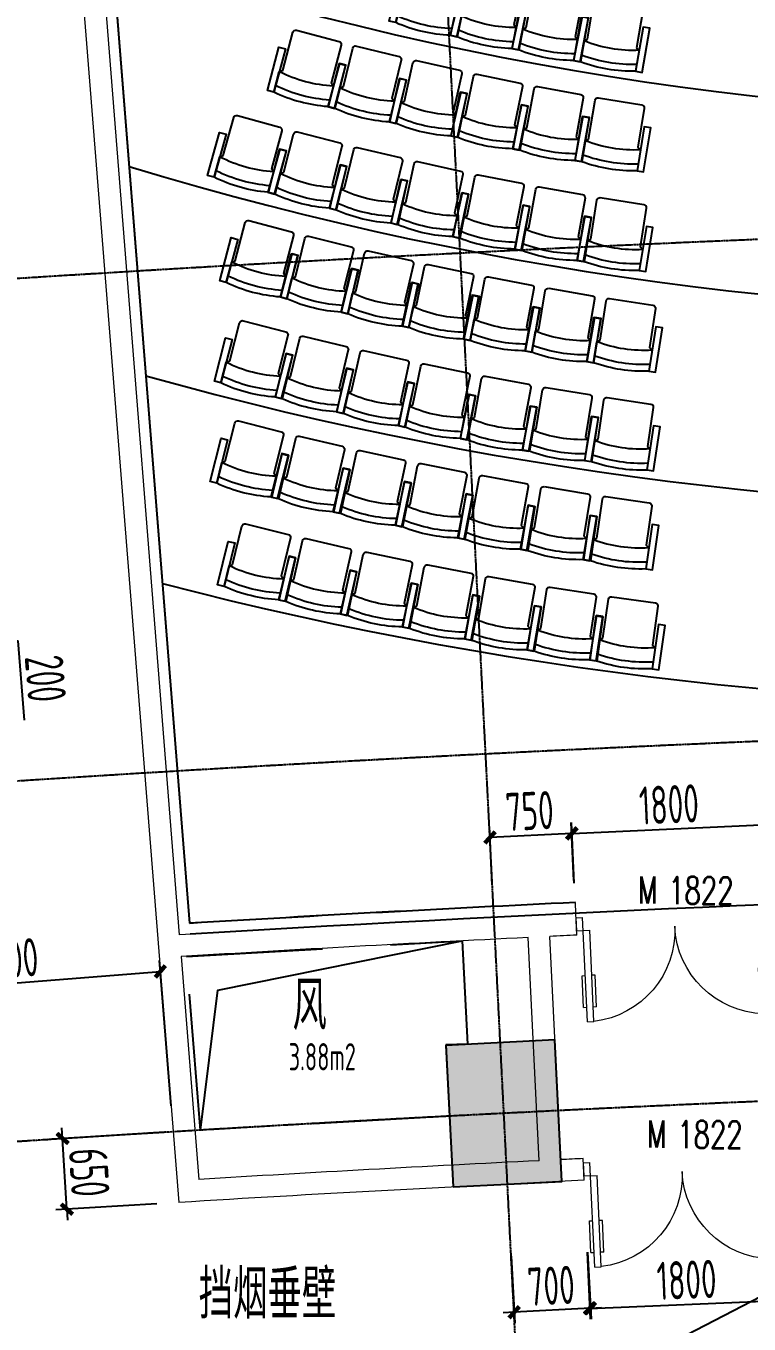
# Model space of a CAD drawing. Header units: millimetres. Extents: x 11515858 to 24947533, y -12764720 to -6305528.
# Drawn here: x 11759115 to 11765745, y -6395697 to -6383790 of the extents above; entities that cross this region are included whole.
import ezdxf
from ezdxf.enums import TextEntityAlignment as Align

# ---------------------------------------------------------------- set-up
doc = ezdxf.new("R2010")
doc.units = ezdxf.units.MM
doc.header["$LTSCALE"] = 10
for name, pattern in [('A2-RG-AXIS$0$CENTER', [2, 1.25, -0.25, 0.25, -0.25]), ('A2-RG-AXIS$0$DOTE', [2.42, 2, -0.2, 0.02, -0.2]), ('A2-RI-F3$0$HIDDEN', [0.375, 0.25, -0.125])]:
    doc.linetypes.add(name, pattern=pattern)
for name, color, linetype in [('A2-RB-F3$0$$34$A-DIMS-100', 1, 'Continuous'), ('A2-RB-F3$0$A-DIMS-100', 1, 'Continuous'), ('A2-RD-F3$0$A-FURN-FIXT', 9, 'Continuous'), ('A2-RD-F3$0$A-STRS', 50, 'Continuous'), ('A2-RD-F3$0$an-door', 2, 'Continuous'), ('A2-RG-AXIS$0$A-GRID', 1, 'A2-RG-AXIS$0$CENTER'), ('A2-RI-F3$0$A-HOLE', 2, 'Continuous'), ('A2-RI-F3$0$A-SYMB-AREA', 4, 'Continuous'), ('A2-RI-F3$0$A-SYMB-DOOR', 4, 'Continuous'), ('A2-RI-F3$0$A-SYMB-NAME', 4, 'Continuous'), ('A2-RI-F3$0$A-SYMB-VOID', 35, 'Continuous'), ('A2-RI-F3$0$an-door', 2, 'Continuous'), ('A2-RI-F3$0$WINDOW_TEXT', 7, 'Continuous'), ('A2-RS-F3$0$A-HATH-GRAY', 8, 'Continuous'), ('A2-RS-F3$0$A-WALL-CONC', 6, 'Continuous')]:
    doc.layers.add(name, color=color, linetype=linetype)
doc.layers.add('A2-RD-F3$0$A-X-AREA', color=6, linetype='Continuous', plot=False)
for name, color, linetype, lineweight in [('A2-RD-F3$0$ECADI-PARCEL NAMES', 2, 'Continuous', 9), ('A2-RI-F3$0$A-DOOR', 32, 'Continuous', 5), ('A2-RI-F3$0$A-WALL', 7, 'Continuous', 5), ('A2-RI-F3$0$ECADI-PARCEL NAMES', 2, 'Continuous', 9)]:
    doc.layers.add(name, color=color, linetype=linetype, lineweight=lineweight)
doc.styles.add('A2-RB-F3$0$$0$XD2008', font='hzs.shx', dxfattribs={"width": 0.7, "bigfont": 'hztxt.shx'})
doc.styles.add('A2-RB-F3$0$XD2008', font='hzs.shx', dxfattribs={"width": 0.7, "bigfont": 'hztxt.shx'})
doc.styles.add('A2-RI-F3$0$ECADI', font='hzs.shx', dxfattribs={"width": 0.7, "bigfont": 'hztxt.shx'})
doc.styles.add('A2-RI-F3$0$ECADI-TXT', font='simplex.shx', dxfattribs={"bigfont": 'hztxt.shx'})
doc.styles.add('A2-RI-F3$0$SIMPLEX', font='simplex.shx', dxfattribs={"width": 0.7})
doc.dimstyles.new('A2-RB-F3$0$$0$XD100$0', dxfattribs={"dimscale": 100, "dimtxt": 3.5, "dimasz": 1, "dimexe": 1, "dimexo": 2, "dimgap": 0.5, "dimtad": 1, "dimdec": 0, "dimdsep": 46, "dimtxsty": 'A2-RB-F3$0$$0$XD2008', "dimblk1": 'A2-RB-F3$0$$20$_ArchTick', "dimblk2": 'A2-RB-F3$0$$20$_ArchTick', "dimsah": 1, "dimcen": 2.5, "dimclrt": 4, "dimaunit": 1, "dimadec": 0, "dimazin": 0, "dimtfac": 1, "dimtdec": 0, "dimtix": 1, "dimtmove": 2, "dimatfit": 3, "dimfxl": 0, "dimtolj": 1, "dimtzin": 0, "dimarcsym": 0})
doc.dimstyles.new('A2-RB-F3$0$XD100$0', dxfattribs={"dimscale": 100, "dimtxt": 3.5, "dimasz": 1, "dimexe": 1, "dimexo": 2, "dimgap": 0.5, "dimtad": 1, "dimdec": 0, "dimdsep": 46, "dimtxsty": 'A2-RB-F3$0$XD2008', "dimblk1": 'A2-RB-F3$0$_ArchTick', "dimblk2": 'A2-RB-F3$0$_ArchTick', "dimsah": 1, "dimcen": 2.5, "dimclrt": 4, "dimaunit": 1, "dimadec": 0, "dimazin": 0, "dimtfac": 1, "dimtdec": 0, "dimtix": 1, "dimtmove": 1, "dimatfit": 3, "dimfxl": 0, "dimtolj": 1, "dimtzin": 0, "dimarcsym": 0})

# ---------------------------------------------------------------- blocks, each defined once
blk = doc.blocks.new('A2-RG-AXIS')
at = {"layer": 'A2-RG-AXIS$0$A-GRID', "linetype": 'A2-RG-AXIS$0$DOTE'}
blk.add_line((11764241.9, -6408445.8), (11762206, -6368297.4), dxfattribs=at)
for radius in [316700, 313400, 308700, 304100, 300800]:
    blk.add_arc((11778730.7, -6694178.7), radius, 75.589285, 95.407644, dxfattribs=at)
blk = doc.blocks.new('A2-RB-F3$0$$20$_ArchTick')
at = {"color": 0, "linetype": 'ByBlock', "const_width": 0.4}
blk.add_lwpolyline([(-0.5, -0.5), (0.5, 0.5)], dxfattribs=at)
blk = doc.blocks.new('*D1099')
at = {"layer": 'A2-RB-F3$0$$34$A-DIMS-100', "color": 0, "lineweight": -2, "transparency": 16777216}
for p, q in [((11764143, -6391654), (11764117, -6391097)), ((11765941, -6391573), (11765916, -6391016)), ((11764122, -6391197), (11765920, -6391115))]:
    blk.add_line(p, q, dxfattribs=at)
at = {"layer": 'Defpoints', "color": 0, "transparency": 16777216}
for p in [(11765920, -6391115), (11765950, -6391772), (11764152, -6391854)]:
    blk.add_point(p, dxfattribs=at)
at = {"layer": 'A2-RB-F3$0$$34$A-DIMS-100', "color": 0, "lineweight": -2, "transparency": 16777216, "xscale": 100, "yscale": 100, "zscale": 100}
for p, rotation in [((11765920, -6391115), 2.589928540620558), ((11764122, -6391197), 182.5899285406205)]:
    blk.add_blockref('A2-RB-F3$0$$20$_ArchTick', p, dxfattribs=dict(at, rotation=rotation))
at = {"layer": 'A2-RB-F3$0$$34$A-DIMS-100', "color": 4, "transparency": 16777216, "insert": (11765011, -6390931), "char_height": 350, "attachment_point": 5, "rotation": 2.5899, "style": 'A2-RB-F3$0$$0$XD2008'}
blk.add_mtext('\\A1;1800', dxfattribs=at)
blk = doc.blocks.new('*D1100')
at = {"layer": 'A2-RB-F3$0$$34$A-DIMS-100', "color": 0, "lineweight": -2, "transparency": 16777216}
for p, q in [((11764140, -6391630), (11764114, -6391097)), ((11763391, -6391667), (11763365, -6391134)), ((11764119, -6391197), (11763370, -6391234))]:
    blk.add_line(p, q, dxfattribs=at)
at = {"layer": 'Defpoints', "color": 0, "transparency": 16777216}
for p in [(11763370, -6391234), (11763401, -6391867), (11764150, -6391830)]:
    blk.add_point(p, dxfattribs=at)
at = {"layer": 'A2-RB-F3$0$$34$A-DIMS-100', "color": 0, "lineweight": -2, "transparency": 16777216, "xscale": 100, "yscale": 100, "zscale": 100}
for p, rotation in [((11763370, -6391234), 182.8314116436005), ((11764119, -6391197), 2.831411643600407)]:
    blk.add_blockref('A2-RB-F3$0$$20$_ArchTick', p, dxfattribs=dict(at, rotation=rotation))
at = {"layer": 'A2-RB-F3$0$$34$A-DIMS-100', "color": 4, "transparency": 16777216, "insert": (11763733, -6390991), "char_height": 350, "attachment_point": 5, "rotation": 2.8314, "style": 'A2-RB-F3$0$$0$XD2008'}
blk.add_mtext('\\A1;750', dxfattribs=at)
blk = doc.blocks.new('*D1102')
at = {"layer": 'A2-RB-F3$0$$34$A-DIMS-100', "color": 0, "lineweight": -2, "transparency": 16777216}
for p, q in [((11764262, -6395038), (11764288, -6395654)), ((11766060, -6394962), (11766086, -6395578)), ((11764283, -6395554), (11766082, -6395478))]:
    blk.add_line(p, q, dxfattribs=at)
at = {"layer": 'Defpoints', "color": 0, "transparency": 16777216}
for p in [(11766052, -6394762), (11764253, -6394838), (11766082, -6395478)]:
    blk.add_point(p, dxfattribs=at)
at = {"layer": 'A2-RB-F3$0$$34$A-DIMS-100', "color": 0, "lineweight": -2, "transparency": 16777216, "xscale": 100, "yscale": 100, "zscale": 100}
for p, rotation in [((11764283, -6395554), 182.4194334865558), ((11766082, -6395478), 2.419433486555848)]:
    blk.add_blockref('A2-RB-F3$0$$20$_ArchTick', p, dxfattribs=dict(at, rotation=rotation))
at = {"layer": 'A2-RB-F3$0$$34$A-DIMS-100', "color": 4, "transparency": 16777216, "insert": (11765173, -6395292), "char_height": 350, "attachment_point": 5, "rotation": 2.4194, "style": 'A2-RB-F3$0$$0$XD2008'}
blk.add_mtext('\\A1;1800', dxfattribs=at)
blk = doc.blocks.new('*D1103')
at = {"layer": 'A2-RB-F3$0$$34$A-DIMS-100', "color": 0, "lineweight": -2, "transparency": 16777216}
for p, q in [((11764264, -6395038), (11764297, -6395652)), ((11763564, -6395075), (11763597, -6395689)), ((11763592, -6395589), (11763492, -6395595)), ((11764291, -6395552), (11763592, -6395589)), ((11764291, -6395552), (11764391, -6395547))]:
    blk.add_line(p, q, dxfattribs=at)
at = {"layer": 'Defpoints', "color": 0, "transparency": 16777216}
for p in [(11763554, -6394875), (11764253, -6394838), (11763592, -6395589)]:
    blk.add_point(p, dxfattribs=at)
at = {"layer": 'A2-RB-F3$0$$34$A-DIMS-100', "color": 0, "lineweight": -2, "transparency": 16777216, "xscale": 100, "yscale": 100, "zscale": 100}
for p, rotation in [((11763592, -6395589), 3.055324661199556), ((11764291, -6395552), 183.0553246611996)]:
    blk.add_blockref('A2-RB-F3$0$$20$_ArchTick', p, dxfattribs=dict(at, rotation=rotation))
at = {"layer": 'A2-RB-F3$0$$34$A-DIMS-100', "color": 4, "transparency": 16777216, "insert": (11763930, -6395346), "char_height": 350, "attachment_point": 5, "rotation": 3.0553, "style": 'A2-RB-F3$0$$0$XD2008'}
blk.add_mtext('\\A1;700', dxfattribs=at)
blk = doc.blocks.new('*D1031')
at = {"layer": 'A2-RB-F3$0$$34$A-DIMS-100', "color": 0, "lineweight": -2, "ltscale": 3, "transparency": 16777216}
for p, q in [((11760445, -6393696), (11760339, -6392363)), ((11757556, -6392685), (11760347, -6392463)), ((11757654, -6393918), (11757548, -6392585))]:
    blk.add_line(p, q, dxfattribs=at)
at = {"layer": 'Defpoints', "color": 0, "ltscale": 3, "transparency": 16777216}
for p in [(11760347, -6392463), (11760461, -6393895), (11757670, -6394117)]:
    blk.add_point(p, dxfattribs=at)
at = {"layer": 'A2-RB-F3$0$$34$A-DIMS-100', "color": 0, "lineweight": -2, "ltscale": 3, "transparency": 16777216, "xscale": 100, "yscale": 100, "zscale": 100}
for p, rotation in [((11760347, -6392463), 4.548265622645225), ((11757556, -6392685), 184.5482656226452)]:
    blk.add_blockref('A2-RB-F3$0$$20$_ArchTick', p, dxfattribs=dict(at, rotation=rotation))
at = {"layer": 'A2-RB-F3$0$$34$A-DIMS-100', "color": 4, "ltscale": 3, "transparency": 16777216, "insert": (11758934, -6392350), "char_height": 350, "attachment_point": 5, "rotation": 4.5483, "style": 'A2-RB-F3$0$$0$XD2008'}
blk.add_mtext('\\A1;2800', dxfattribs=at)
blk = doc.blocks.new('A2-RB-F3$0$_ArchTick')
at = {"color": 0, "linetype": 'ByBlock', "const_width": 0.4}
blk.add_lwpolyline([(-0.5, -0.5), (0.5, 0.5)], dxfattribs=at)
blk = doc.blocks.new('*D971')
at = {"layer": 'A2-RB-F3$0$A-DIMS-100', "color": 0, "lineweight": -2, "transparency": 16777216}
for p, q in [((11757680, -6389201), (11758403, -6389143)), ((11758319, -6389350), (11758303, -6389151)), ((11758311, -6389251), (11759040, -6389430)), ((11757696, -6389400), (11758418, -6389342)), ((11759040, -6389430), (11759098, -6390158))]:
    blk.add_line(p, q, dxfattribs=at)
at = {"layer": 'Defpoints', "color": 0, "transparency": 16777216}
for p in [(11758303, -6389151), (11757481, -6389217), (11757496, -6389416)]:
    blk.add_point(p, dxfattribs=at)
at = {"layer": 'A2-RB-F3$0$A-DIMS-100', "color": 0, "lineweight": -2, "transparency": 16777216, "xscale": 100, "yscale": 100, "zscale": 100}
for p, rotation in [((11758303, -6389151), 94.54826562445704), ((11758319, -6389350), 274.548265624457)]:
    blk.add_blockref('A2-RB-F3$0$_ArchTick', p, dxfattribs=dict(at, rotation=rotation))
at = {"layer": 'A2-RB-F3$0$A-DIMS-100', "color": 4, "transparency": 16777216, "insert": (11759294, -6389776), "char_height": 350, "attachment_point": 5, "rotation": 274.5483, "style": 'A2-RB-F3$0$XD2008'}
blk.add_mtext('\\A1;200', dxfattribs=at)
blk = doc.blocks.new('*D675')
at = {"layer": 'A2-RB-F3$0$A-DIMS-100', "color": 0, "lineweight": -2, "transparency": 16777216}
for p, q in [((11760277, -6393945), (11759351, -6394002)), ((11759451, -6393995), (11759444, -6393896)), ((11759490, -6394644), (11759451, -6393995)), ((11760316, -6394594), (11759390, -6394650)), ((11759490, -6394644), (11759496, -6394744))]:
    blk.add_line(p, q, dxfattribs=at)
at = {"layer": 'Defpoints', "color": 0, "transparency": 16777216}
for p in [(11760476, -6393933), (11759451, -6393995), (11760516, -6394582)]:
    blk.add_point(p, dxfattribs=at)
at = {"layer": 'A2-RB-F3$0$A-DIMS-100', "color": 0, "lineweight": -2, "transparency": 16777216, "xscale": 100, "yscale": 100, "zscale": 100}
for p, rotation in [((11759451, -6393995), 273.4792168703195), ((11759490, -6394644), 93.47921687031956)]:
    blk.add_blockref('A2-RB-F3$0$_ArchTick', p, dxfattribs=dict(at, rotation=rotation))
at = {"layer": 'A2-RB-F3$0$A-DIMS-100', "color": 4, "transparency": 16777216, "insert": (11759695, -6394306), "char_height": 350, "attachment_point": 5, "rotation": 273.4792, "style": 'A2-RB-F3$0$XD2008'}
blk.add_mtext('\\A1;650', dxfattribs=at)
blk = doc.blocks.new('A2-RD-F3$0$LEC-SEAT')
for p, q in [((-21, -0.88), (-21, -8.02)), ((-21, -8.02), (-20, -8.74)), ((-2.25, -8.02), (-3.25, -8.74)), ((-20, -8.74), (-20, -21.94)), ((-3.25, -21.94), (-3.25, -8.74)), ((-19, -22.94), (-4.25, -22.94))]:
    blk.add_line(p, q)
for points in [[(-21, -0.88), (-23.25, -0.88), (-23.25, -15.88), (-21, -15.88)], [(-2.25, -0.88), (0, -0.88), (0, -15.88), (-2.25, -15.88)]]:
    blk.add_lwpolyline(points, close=True)
for centre, radius, start, end in [((-11.62, -50.6), 50.6, 79.3218, 100.6782), ((-11.62, -50.64), 48.39, 78.8293, 101.1707), ((-11.62, -50.78), 43.78, 77.6351, 102.3649), ((-19, -21.94), 1, 180, 270), ((-4.25, -21.94), 1, 270, 360)]:
    blk.add_arc(centre, radius, start, end)
blk = doc.blocks.new('A2-RD-F3')
at = {"layer": 'A2-RD-F3$0$A-STRS', "linetype": 'Continuous'}
for radius, start, end in [(29300, 251.7228, 293.4242), (31100, 253.1115, 291.9687), (32900, 254.3373, 290.6853), (34700, 255.4277, 289.5443)]:
    blk.add_arc((11769096, -6355321), radius, start, end, dxfattribs=at)
at = {"layer": 'A2-RD-F3$0$A-X-AREA'}
blk.add_lwpolyline([(11759454, -6378717, -0.016899), (11780771, -6378136), (11780680, -6391585, 0.016583), (11760621, -6392121, 0.016583)], format="xyb", dxfattribs=at)
at = {"layer": 'A2-RD-F3$0$an-door'}
blk.add_line((11759562, -6378811), (11760613, -6392021), dxfattribs=at)
blk.add_arc((11778731, -6694179), 302700, 92.76042, 93.43143, dxfattribs=at)
at = {"layer": 'A2-RD-F3$0$ECADI-PARCEL NAMES'}
blk.add_line((11764158, -6391930), (11764153, -6391830), dxfattribs=at)
at = {"layer": 'A2-RD-F3$0$A-FURN-FIXT', "linetype": 'Continuous', "zscale": 27.37254901960838}
for p, xscale, yscale, rotation in [((11763060, -6383913), -27.3725490194215, 27.37254901975354, 166.9011600319507), ((11763625, -6384033), -27.37254902040806, 27.37254901975393, 168.031160031779), ((11764193, -6384142), -27.3725490196746, 27.37254901975434, 169.161160031746), ((11764762, -6384240), -27.37254901906745, 27.37254901975393, 170.2911600304365), ((11761937, -6384569), -27.37254901883096, 27.37254901975465, 165.1111600310574), ((11762500, -6384708), -27.37254901958035, 27.37254901975442, 166.2111600307746), ((11763066, -6384835), -27.37254901871129, 27.37254901975398, 167.311160031778), ((11763633, -6384952), -27.37254902015382, 27.37254901975403, 168.4111600321411), ((11764204, -6385058), -27.37254901881739, 27.37254901975436, 169.5111600318422), ((11764775, -6385153), -27.3725490197188, 27.37254901975393, 170.6111600313898), ((11761387, -6385355), -27.37254901913571, 27.37254901975449, 164.5061600305557), ((11761949, -6385500), -27.37254901948907, 27.37254901975393, 165.5761600320423), ((11762514, -6385635), -27.37254901911086, 27.37254901975437, 166.6461600303271), ((11763081, -6385759), -27.37254901879007, 27.37254901975347, 167.7161600303056), ((11763651, -6385872), -27.37254901991838, 27.37254901975393, 168.7861600321812), ((11764223, -6385975), -27.37254901971423, 27.37254901975394, 169.8561600314605), ((11764796, -6386067), -27.37254901991766, 27.37254901975393, 170.9261600319082), ((11761501, -6386315), -27.37254901949986, 27.37254901975393, 165.166160030456), ((11762060, -6386453), -27.37254901990703, 27.37254901975368, 166.1961600315514), ((11762621, -6386581), -27.37254901927322, 27.37254901975393, 167.2261600316525), ((11763184, -6386698), -27.37254902028316, 27.37254901975381, 168.2561600311222), ((11763749, -6386805), -27.37254902039578, 27.37254901975379, 169.2861600311149), ((11764316, -6386903), -27.37254901995131, 27.37254901975382, 170.3161600316674), ((11764885, -6386990), -27.37254901946403, 27.37254901975393, 171.3461600320513), ((11761453, -6387232), -27.37254901887032, 27.37254901975393, 165.4961600317925), ((11762017, -6387367), -27.37254902022972, 27.37254901975403, 166.5061600308136), ((11762583, -6387493), -27.3725490194498, 27.37254901975393, 167.516160032159), ((11763152, -6387609), -27.37254901887085, 27.37254901975393, 168.5261600316332), ((11763722, -6387715), -27.37254901942419, 27.37254901975386, 169.5361600310331), ((11764294, -6387810), -27.372549019153, 27.37254901975393, 170.5461600319819), ((11764867, -6387896), -27.37254901960722, 27.37254901975452, 171.5561600323254), ((11761415, -6388149), -27.37254902033624, 27.37254901975393, 165.8261600317979), ((11761984, -6388283), -27.37254901919136, 27.37254901975443, 166.8161600321282), ((11762555, -6388407), -27.37254901965984, 27.37254901975355, 167.8061600318569), ((11763127, -6388521), -27.3725490205341, 27.37254901975393, 168.7961600308297), ((11763702, -6388625), -27.37254901987799, 27.37254901975352, 169.7861600314133), ((11764279, -6388719), -27.37254902021428, 27.37254901975393, 170.7761600318112), ((11764856, -6388803), -27.3725490199815, 27.37254901975403, 171.76616003165), ((11761485, -6389091), -27.37254902041151, 27.37254901975393, 166.3211600323471), ((11762052, -6389220), -27.37254902002758, 27.37254901975451, 167.2811600312432), ((11762621, -6389339), -27.3725490198679, 27.37254901975393, 168.2411600320644), ((11763192, -6389448), -27.37254902029362, 27.37254901975393, 169.2011600306549), ((11763765, -6389548), -27.37254901920529, 27.37254901975428, 170.16116003194), ((11764339, -6389638), -27.372549019897, 27.37254901975381, 171.1211600309661), ((11764915, -6389719), -27.37254901903647, 27.37254901975393, 172.0811600318542)]:
    blk.add_blockref('A2-RD-F3$0$LEC-SEAT', p, dxfattribs=dict(at, xscale=xscale, yscale=yscale, rotation=rotation))
blk = doc.blocks.new('A2-RI-F3$0$$DorLib2D$00000011')
for p, q in [((-0.4667, 0.4709), (-0.4667, -0.0625)), ((-0.4667, 0.4709), (-0.4333, 0.4709)), ((-0.4333, 0.4709), (-0.4333, 0.0042)), ((0.4333, 0.4709), (0.4333, 0.0042)), ((0.4667, 0.4709), (0.4333, 0.4709)), ((0.4667, 0.4709), (0.4667, -0.0625)), ((-0.4833, 0.3962), (-0.4667, 0.3962)), ((-0.4167, 0.3962), (-0.4333, 0.3962)), ((0.4167, 0.3962), (0.4333, 0.3962)), ((0.4833, 0.3962), (0.4667, 0.3962)), ((-0.4833, 0.2346), (-0.4667, 0.2346)), ((-0.4167, 0.2346), (-0.4333, 0.2346)), ((0.4167, 0.2346), (0.4333, 0.2346)), ((0.4833, 0.2346), (0.4667, 0.2346)), ((-0.5, 0.0042), (-0.4333, 0.0042)), ((-0.5, 0.0042), (-0.5, -0.0625)), ((0.5, 0.0042), (0.4333, 0.0042)), ((0.5, 0.0042), (0.5, -0.0625)), ((-0.5, -0.0625), (-0.4667, -0.0625)), ((0.5, -0.0625), (0.4667, -0.0625))]:
    blk.add_line(p, q)
at = {"lineweight": 13}
for p, q in [((-0.4833, 0.3962), (-0.4833, 0.2346)), ((-0.4167, 0.3962), (-0.4167, 0.2346)), ((0.4167, 0.3962), (0.4167, 0.2346)), ((0.4833, 0.3962), (0.4833, 0.2346))]:
    blk.add_line(p, q, dxfattribs=at)
for centre, start, end in [((-0.4667, 0.0042), 0, 85.90396), ((0.4667, 0.0042), 94.09604, 180)]:
    blk.add_arc(centre, 0.4667, start, end, dxfattribs=at)
blk = doc.blocks.new('A2-RI-F3$0$door-doublewing')
at = {"layer": 'A2-RI-F3$0$A-DOOR', "color": 4, "xscale": -0.9999999999999998, "rotation": 180}
blk.add_blockref('A2-RI-F3$0$$DorLib2D$00000011', (0, -0.0291), dxfattribs=at)
at = {"layer": 'A2-RI-F3$0$WINDOW_TEXT', "style": 'A2-RI-F3$0$SIMPLEX', "flags": 9}
blk.add_attdef('A', text='', height=1, dxfattribs=at).set_placement((0, 1.5), align=Align.MIDDLE)
blk = doc.blocks.new('A2-RI-F3$0$5erhfh')
at = {"layer": 'A2-RI-F3$0$A-SYMB-AREA', "style": 'A2-RI-F3$0$ECADI', "width": 0.7}
blk.add_attdef('340M2', text='', height=2.5, dxfattribs=at).set_placement((0, 1.25), align=Align.MIDDLE_LEFT)
at = {"layer": 'A2-RI-F3$0$A-SYMB-NAME', "style": 'A2-RI-F3$0$ECADI', "width": 0.7}
blk.add_attdef('CHINESENAME', (-12.29, 3.09), '', height=4.5, dxfattribs=at)
blk = doc.blocks.new('A2-RI-F3$0$ECADI-TAG-DOOR')
blk = doc.blocks.new('A2-RI-F3')
at = {"layer": 'A2-RI-F3$0$A-HOLE', "linetype": 'A2-RI-F3$0$HIDDEN', "ltscale": 500}
blk.add_lwpolyline([(11760587, -6392326.5), (11763115.8, -6392182.1), (11763163.7, -6393129.2), (11762965, -6393135.6), (11762999.3, -6393790.4), (11760715.3, -6393918.7), (11760587, -6392326.5)], dxfattribs=at)
at = {"layer": 'A2-RI-F3$0$A-SYMB-VOID', "ltscale": 500}
blk.add_lwpolyline([(11760715.3, -6393918.7), (11760874.1, -6392633.6), (11763115.8, -6392182.1)], dxfattribs=at)
at = {"layer": 'A2-RI-F3$0$A-WALL'}
for p, q in [((11759151.5, -6377433.3), (11760515.7, -6394581.9)), ((11759454.3, -6378717.7), (11760521, -6392127.1)), ((11764167.2, -6392129.6), (11764157.5, -6391929.8)), ((11763820.2, -6394199.1), (11763719.5, -6392151.5)), ((11764019.9, -6394189.1), (11763919.3, -6392141.7)), ((11760536.9, -6392326.5), (11760699.5, -6394370.5)), ((11764234.3, -6394379), (11764224.7, -6394179.2))]:
    blk.add_line(p, q, dxfattribs=at)
for radius, start, end in [(302600, 92.760424, 93.449998), (302400, 92.845341, 93.449271), (302400, 92.760424, 92.807447), (300350, 92.845555, 93.441769), (300350, 92.76829, 92.807406), (300150, 92.768295, 93.479217)]:
    blk.add_arc((11778730.7, -6694178.7), radius, start, end, dxfattribs=at)
at = {"layer": 'A2-RI-F3$0$an-door'}
blk.add_line((11759562.2, -6378812.6), (11760612.9, -6392021.4), dxfattribs=at)
blk.add_arc((11778730.7, -6694178.7), 302700, 92.760424, 93.431429, dxfattribs=at)
at = {"layer": 'A2-RI-F3$0$ECADI-PARCEL NAMES'}
blk.add_line((11764157.5, -6391929.8), (11764152.7, -6391830), dxfattribs=at)
at = {"layer": 'Defpoints', "color": 3}
blk.add_line((11767209.5, -6394745), (11732869.5, -6412486), dxfattribs=at)
at = {"linetype": 'A2-RI-F3$0$HIDDEN', "ltscale": 3}
blk.add_blockref('A2-RG-AXIS', (0, 0), dxfattribs=at)
ref = blk.add_blockref('A2-RI-F3$0$5erhfh', (11762787.7, -6393309.2), dxfattribs=dict(xscale=100, yscale=100, zscale=100))
ref.add_attrib('340M2', '3.88m2', (11761523.7, -6393370.6), dxfattribs={"layer": 'A2-RI-F3$0$A-SYMB-AREA', "height": 250, "style": 'A2-RI-F3$0$ECADI', "width": 0.7})
ref.add_attrib('CHINESENAME', '风', (11761558.5, -6393000.4), dxfattribs={"layer": 'A2-RI-F3$0$A-SYMB-NAME', "height": 450, "style": 'A2-RI-F3$0$ECADI', "width": 0.7})
ref = blk.add_blockref('A2-RI-F3$0$5erhfh', (11761928.3, -6395957.6), dxfattribs=dict(xscale=100, yscale=100, zscale=100))
ref.add_attrib('CHINESENAME', '挡烟垂壁', (11760699.1, -6395648.8), dxfattribs={"layer": 'A2-RI-F3$0$A-SYMB-NAME', "height": 450, "style": 'A2-RI-F3$0$ECADI', "width": 0.7})
at = {"layer": 'A2-RI-F3$0$A-DOOR'}
for p, xscale, yscale, zscale, rotation in [((11765061.4, -6391989.1), 1799.999999998303, 1799.999999998303, 1799.999999998303, 2.589928512398092), ((11765128.6, -6394238.5), 1799.999999998081, 1799.999999998081, 1799.999999998081, 2.588083752521659)]:
    blk.add_blockref('A2-RI-F3$0$door-doublewing', p, dxfattribs=dict(at, xscale=xscale, yscale=yscale, zscale=zscale, rotation=rotation))
at = {"layer": 'A2-RI-F3$0$A-SYMB-DOOR'}
ref = blk.add_blockref('A2-RI-F3$0$ECADI-TAG-DOOR', (11765133.1, -6392570.1), dxfattribs=dict(at, xscale=99.99999999928889, yscale=99.99999999928889, zscale=99.99999999928889, rotation=359.8772639328483))
ref.add_attrib('门窗主编号1', 'M', dxfattribs={"height": 250, "rotation": 359.87726, "style": 'A2-RI-F3$0$ECADI-TXT', "width": 0.7}).set_placement((11764904.7, -6391841.2), align=Align.RIGHT)
ref.add_attrib('门窗主编号2', '1822', (11765003.6, -6391845.7, 333.3), dxfattribs={"height": 250, "rotation": 359.87726, "style": 'A2-RI-F3$0$ECADI-TXT', "width": 0.7})
ref = blk.add_blockref('A2-RI-F3$0$ECADI-TAG-DOOR', (11765216.1, -6394808.4), dxfattribs=dict(at, xscale=99.99999999928889, yscale=99.99999999928889, zscale=99.99999999928889, rotation=359.8772639328483))
ref.add_attrib('门窗主编号1', 'M', dxfattribs={"height": 250, "rotation": 359.87726, "style": 'A2-RI-F3$0$ECADI-TXT', "width": 0.7}).set_placement((11764987.7, -6394079.5), align=Align.RIGHT)
ref.add_attrib('门窗主编号2', '1822', (11765086.6, -6394083.9, 333.3), dxfattribs={"height": 250, "rotation": 359.87726, "style": 'A2-RI-F3$0$ECADI-TXT', "width": 0.7})
blk = doc.blocks.new('A2-RS-F3')
at = {"layer": 'A2-RS-F3$0$A-HATH-GRAY', "ltscale": 3}
h = blk.add_hatch(color=256, dxfattribs=at)
h.paths.add_polyline_path([(11780371, -6378133), (11781371, -6378140), (11781380, -6376840), (11780380, -6376833)])
h.paths.add_polyline_path([(11771295, -6378216), (11772295, -6378194), (11772267, -6376895), (11771267, -6376916)])
h.paths.add_polyline_path([(11789445, -6378310), (11790445, -6378346), (11790491, -6377046), (11789491, -6377011)])
h.paths.add_polyline_path([(11794061, -6377996), (11794660, -6378034), (11794711, -6377236), (11794112, -6377197)])
h.paths.add_polyline_path([(11762226, -6378560), (11763225, -6378509), (11763159, -6377211), (11762160, -6377261)])
h.paths.add_polyline_path([(11756038, -6378647), (11756835, -6378584), (11756756, -6377587), (11755959, -6377650)])
h.paths.add_polyline_path([(11801644, -6378462), (11802243, -6378500), (11802294, -6377702), (11801696, -6377663)])
h.paths.add_polyline_path([(11751541, -6379499), (11752339, -6379435), (11752220, -6377940), (11751422, -6378003)])
h.paths.add_polyline_path([(11807664, -6379406), (11808460, -6379480), (11808572, -6378285), (11807775, -6378211)])
h.paths.add_polyline_path([(11816585, -6380403), (11817577, -6380525), (11817736, -6379235), (11816743, -6379113)])
h.paths.add_polyline_path([(11825579, -6381619), (11826568, -6381768), (11826763, -6380483), (11825774, -6380333)])
h.paths.add_polyline_path([(11793833, -6381539), (11794432, -6381577), (11794483, -6380779), (11793885, -6380740)])
h.paths.add_polyline_path([(11801417, -6382005), (11802015, -6382043), (11802067, -6381245), (11801468, -6381206)])
h.paths.add_polyline_path([(11834536, -6383085), (11835520, -6383263), (11835752, -6381984), (11834768, -6381806)])
h.paths.add_polyline_path([(11843442, -6384837), (11844420, -6385043), (11844688, -6383771), (11843710, -6383565)])
h.paths.add_polyline_path([(11849707, -6386048), (11850486, -6386227), (11850721, -6385255), (11849941, -6385076)])
h.paths.add_polyline_path([(11756683, -6386772), (11757481, -6386706), (11757402, -6385711), (11756605, -6385775)])
h.paths.add_polyline_path([(11752168, -6387374), (11752965, -6387310), (11752846, -6385815), (11752049, -6385879)])
h.paths.add_polyline_path([(11854132, -6387107), (11854912, -6387286), (11855146, -6386314), (11854366, -6386134)])
h.paths.add_polyline_path([(11793236, -6390821), (11793835, -6390859), (11793887, -6390061), (11793288, -6390022)])
h.paths.add_polyline_path([(11800820, -6391286), (11801419, -6391324), (11801470, -6390526), (11800871, -6390487)])
h.paths.add_polyline_path([(11847832, -6393825), (11848612, -6394005), (11848846, -6393033), (11848067, -6392853)])
h.paths.add_polyline_path([(11780263, -6394032), (11781263, -6394039), (11781272, -6392739), (11780272, -6392732)])
h.paths.add_polyline_path([(11771644, -6394112), (11772644, -6394090), (11772615, -6392791), (11771616, -6392812)])
h.paths.add_polyline_path([(11788881, -6394200), (11789880, -6394236), (11789926, -6392936), (11788927, -6392901)])
h.paths.add_polyline_path([(11793009, -6394364), (11793607, -6394402), (11793659, -6393604), (11793060, -6393565)])
h.paths.add_polyline_path([(11763031, -6394440), (11764030, -6394389), (11763964, -6393090), (11762965, -6393141)])
h.paths.add_polyline_path([(11757323, -6394797), (11758120, -6394731), (11758041, -6393736), (11757243, -6393800)])
h.paths.add_polyline_path([(11800592, -6394829), (11801191, -6394867), (11801242, -6394069), (11800643, -6394030)])
h.paths.add_polyline_path([(11852257, -6394884), (11853037, -6395064), (11853271, -6394091), (11852492, -6393912)])
h.paths.add_polyline_path([(11752786, -6395149), (11753584, -6395086), (11753465, -6393591), (11752667, -6393654)])
h.paths.add_polyline_path([(11806189, -6395237), (11806985, -6395311), (11807096, -6394116), (11806300, -6394042)])
h.paths.add_polyline_path([(11814656, -6396186), (11815648, -6396307), (11815806, -6395017), (11814813, -6394896)])
h.paths.add_polyline_path([(11823198, -6397340), (11824186, -6397490), (11824381, -6396205), (11823392, -6396055)])
h.paths.add_polyline_path([(11831682, -6398729), (11832663, -6398921), (11832913, -6397645), (11831931, -6397453)])
h.paths.add_polyline_path([(11840164, -6400383), (11841142, -6400589), (11841411, -6399317), (11840432, -6399110)])
edge = h.paths.add_edge_path()
edge.add_arc((11780719, -6400485), 450, 0, 360)
edge = h.paths.add_edge_path()
edge.add_arc((11772286, -6400549), 450, 0, 360)
edge = h.paths.add_edge_path()
edge.add_arc((11789152, -6400664), 450, 0, 360)
edge = h.paths.add_edge_path()
edge.add_arc((11763857, -6400856), 450, 0, 360)
h.paths.add_polyline_path([(11845946, -6401652), (11846725, -6401831), (11846960, -6400859), (11846180, -6400679)])
edge = h.paths.add_edge_path()
edge.add_arc((11797576, -6401084), 450, 0, 360)
edge = h.paths.add_edge_path()
edge.add_arc((11755441, -6401404), 451, 0, 360)
edge = h.paths.add_edge_path()
edge.add_arc((11805984, -6401746), 450, 0, 360)
h.paths.add_polyline_path([(11850371, -6402710), (11851151, -6402890), (11851385, -6401917), (11850605, -6401738)])
edge = h.paths.add_edge_path()
edge.add_arc((11814369, -6402649), 450, 0, 360)
edge = h.paths.add_edge_path()
edge.add_arc((11822726, -6403793), 450, 0, 360)
edge = h.paths.add_edge_path()
edge.add_arc((11831046, -6405176), 450, 0, 360)
edge = h.paths.add_edge_path()
edge.add_arc((11839323, -6406797), 451, 0, 360)
edge = h.paths.add_edge_path()
edge.add_arc((11847549, -6408655), 451, 0, 360)
at = {"layer": 'A2-RS-F3$0$A-WALL-CONC'}
blk.add_3dface([(11763031, -6394440), (11764030, -6394389), (11763964, -6393090), (11762965, -6393141)], dxfattribs=at)
blk = doc.blocks.new('A2-RB-F3')
at = {"layer": 'A2-RB-F3$0$$34$A-DIMS-100'}
for p1, p2, distance, picture, middle in [((11764150, -6391830.1), (11763400.9, -6391867.1), -633.9, '*D1100', (11763733, -6390990.7)), ((11764151.7, -6391853.7), (11765949.8, -6391772.3), 657.6, '*D1099', (11765010.9, -6390931.3)), ((11764253.2, -6394838), (11766051.9, -6394762), -717, '*D1102', (11765173.3, -6395291.6)), ((11764253.2, -6394838), (11763553.7, -6394875.3), 715.1, '*D1103', (11763929.6, -6395346))]:
    dim = blk.add_aligned_dim(p1=p1, p2=p2, distance=distance, dimstyle='A2-RB-F3$0$$0$XD100$0', dxfattribs=at)
    dim.commit()
    dim.dimension.update_dxf_attribs({"geometry": picture, "text_midpoint": middle})
at = {"layer": 'A2-RB-F3$0$$34$A-DIMS-100', "ltscale": 3}
dim = blk.add_aligned_dim(p1=(11757669.8, -6394116.9), p2=(11760461, -6393894.9), distance=1436.3, dimstyle='A2-RB-F3$0$$0$XD100$0', dxfattribs=at)
dim.commit()
dim.dimension.update_dxf_attribs({"geometry": '*D1031', "text_midpoint": (11758933.7, -6392349.9)})
at = {"layer": 'A2-RB-F3$0$A-DIMS-100'}
dim = blk.add_linear_dim(base=(11758302.8, -6389151.3), p1=(11757496.5, -6389415.7), p2=(11757480.6, -6389216.7), angle=94.54827, dimstyle='A2-RB-F3$0$XD100$0', dxfattribs=at)
dim.commit()
dim.dimension.update_dxf_attribs({"geometry": '*D971', "text_midpoint": (11759044.3, -6389480.1), "dimtype": 129})
dim = blk.add_aligned_dim(p1=(11760515.7, -6394581.9), p2=(11760476.2, -6393933.1), distance=1027.6, dimstyle='A2-RB-F3$0$XD100$0', dxfattribs=at)
dim.commit()
dim.dimension.update_dxf_attribs({"geometry": '*D675', "text_midpoint": (11759694.8, -6394306.2)})

msp = doc.modelspace()

# ---------------------------------------------------------------- block references
for name in ['A2-RB-F3', 'A2-RI-F3', 'A2-RG-AXIS', 'A2-RS-F3', 'A2-RD-F3']:
    msp.add_blockref(name, (0, 0))

doc.saveas('drawing.dxf')
